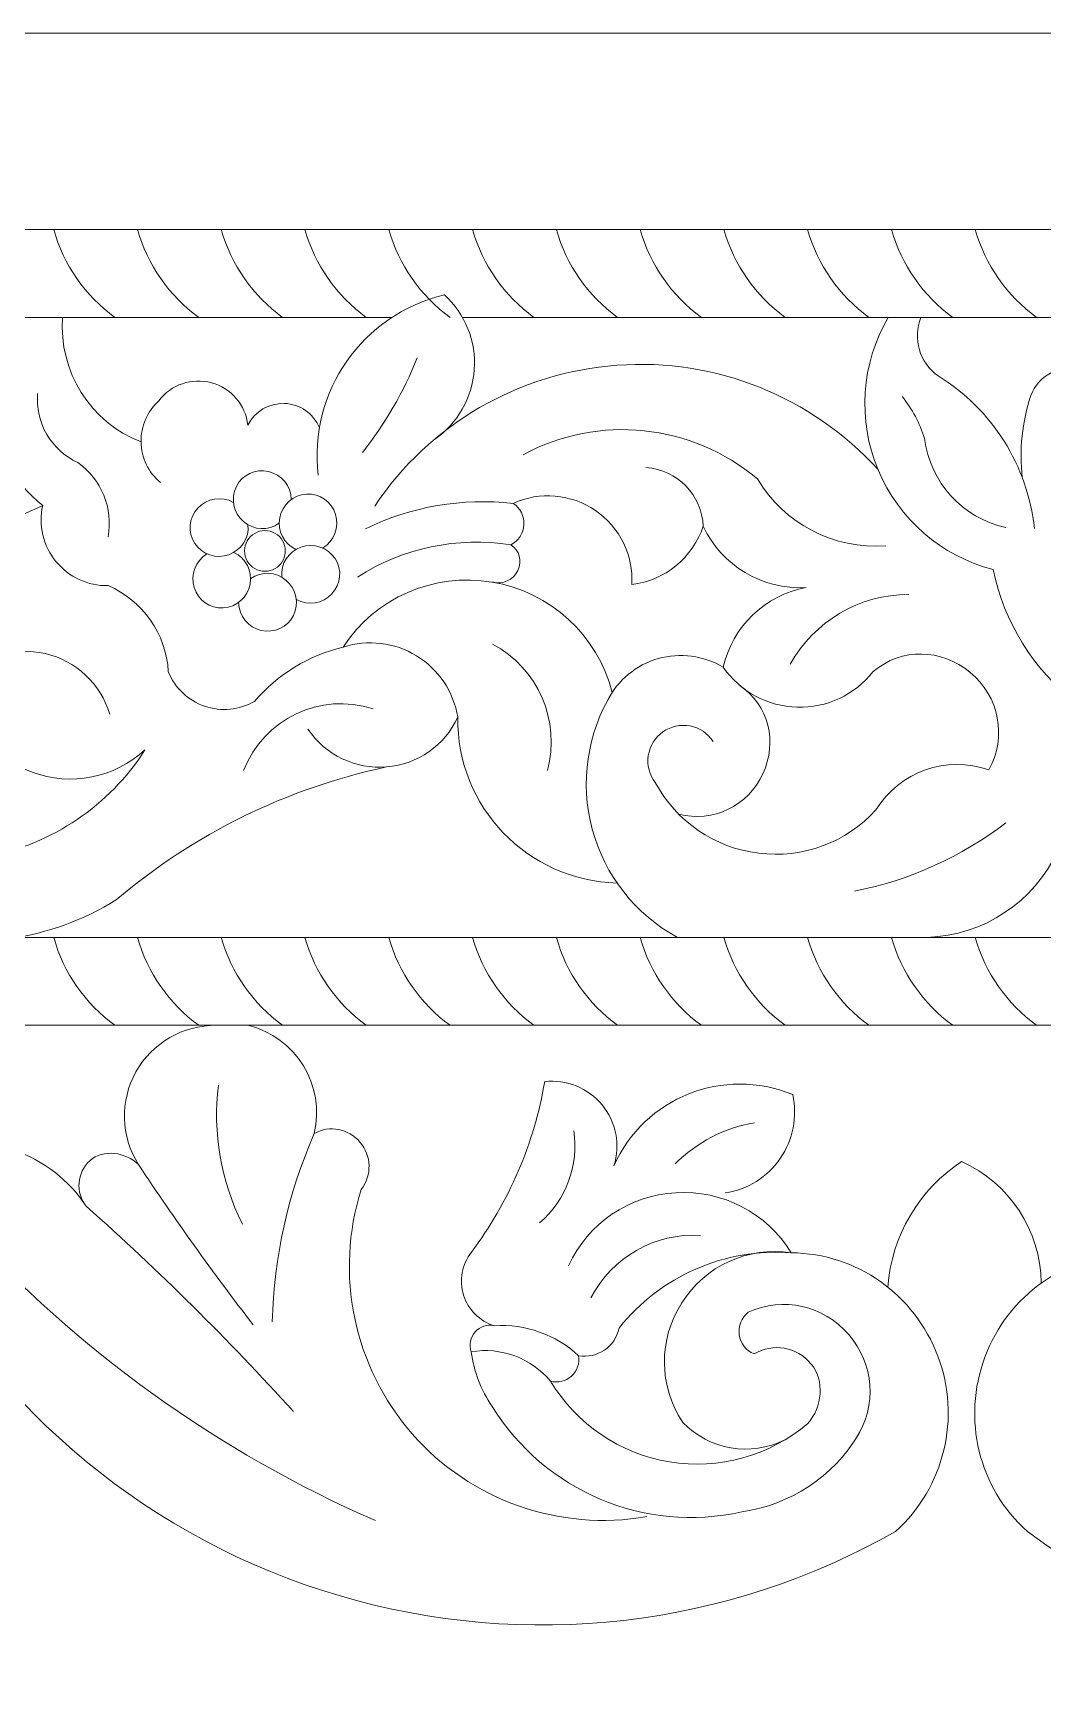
# Model space of a CAD drawing. Header units: millimetres. Extents: x 5491 to 5692, y 3893 to 3974.
# Drawn here: x 5636.16 to 5658.93, y 3936.93 to 3974.22 of the extents above; entities that cross this region are included whole.
import ezdxf

# ---------------------------------------------------------------- set-up
doc = ezdxf.new("R2010")
doc.units = ezdxf.units.MM
doc.header["$MEASUREMENT"] = 0
doc.layers.add('SITARA ALL', color=18, linetype='Continuous', true_color=0x000000)

msp = doc.modelspace()

# ---------------------------------------------------------------- linework, layer by layer
at = {"layer": 'SITARA ALL', "lineweight": 9}
for points, knots in [([(5665.958, 3946.409), (5665.514, 3947.365), (5664.58, 3947.998), (5663.528, 3948.057), (5662.476, 3948.116), (5661.484, 3947.601), (5660.937, 3946.701), (5659.452, 3946.671), (5658.137, 3945.735), (5657.622, 3944.342), (5657.107, 3942.949), (5657.475, 3941.402), (5658.583, 3940.413), (5663.159, 3936.932), (5669.662, 3937.687), (5673.307, 3942.133), (5675.402, 3944.528), (5678.677, 3945.522), (5681.75, 3944.696), (5684.822, 3943.869), (5687.165, 3941.323), (5687.776, 3938.201), (5687.776, 3938.201), (5692.208, 3938.201), (5692.208, 3938.201), (5692.208, 3938.201), (5692.208, 3974.22), (5692.208, 3974.22), (5692.208, 3974.22), (5592.217, 3974.22), (5592.217, 3974.22), (5592.217, 3974.22), (5492.227, 3974.22), (5492.227, 3974.22), (5492.227, 3974.22), (5492.227, 3938.201), (5492.227, 3938.201), (5492.227, 3938.201), (5496.658, 3938.201), (5496.658, 3938.201), (5497.253, 3941.326), (5499.574, 3943.842), (5502.642, 3944.684), (5505.71, 3945.527), (5509.019, 3944.517), (5511.127, 3942.133), (5514.777, 3937.691), (5521.279, 3936.927), (5525.851, 3940.413), (5526.951, 3941.411), (5527.328, 3942.98), (5526.802, 3944.369), (5526.276, 3945.758), (5524.983, 3946.683), (5523.498, 3946.701), (5522.946, 3947.599), (5521.945, 3948.119), (5520.893, 3948.056), (5519.842, 3947.993), (5518.916, 3947.367), (5518.476, 3946.409)], [0, 0, 0, 0, 0.047619, 0.047619, 0.047619, 0.095238, 0.095238, 0.095238, 0.142857, 0.142857, 0.142857, 0.190476, 0.190476, 0.190476, 0.238095, 0.238095, 0.238095, 0.285714, 0.285714, 0.285714, 0.333333, 0.333333, 0.333333, 0.380952, 0.380952, 0.380952, 0.428571, 0.428571, 0.428571, 0.47619, 0.47619, 0.47619, 0.52381, 0.52381, 0.52381, 0.571429, 0.571429, 0.571429, 0.619048, 0.619048, 0.619048, 0.666667, 0.666667, 0.666667, 0.714286, 0.714286, 0.714286, 0.761905, 0.761905, 0.761905, 0.809524, 0.809524, 0.809524, 0.857143, 0.857143, 0.857143, 0.904762, 0.904762, 0.904762, 1, 1, 1, 1]), ([(5592.217, 3969.788), (5592.217, 3969.788), (5494.845, 3969.788), (5494.845, 3969.788), (5494.845, 3969.788), (5592.217, 3969.788), (5592.217, 3969.788), (5592.217, 3969.788), (5689.589, 3969.788), (5689.589, 3969.788), (5688.732, 3969.363), (5688.042, 3968.666), (5687.627, 3967.805), (5687.627, 3967.805), (5645.843, 3967.805), (5645.843, 3967.805)], [0, 0, 0, 0, 0.166667, 0.166667, 0.166667, 0.333333, 0.333333, 0.333333, 0.5, 0.5, 0.5, 0.666667, 0.666667, 0.666667, 1, 1, 1, 1]), ([(5592.217, 3951.832), (5592.217, 3951.832), (5689.589, 3951.832), (5689.589, 3951.832), (5689.589, 3951.832), (5689.589, 3969.788), (5689.589, 3969.788), (5689.589, 3969.788), (5592.217, 3969.788), (5592.217, 3969.788), (5592.217, 3969.788), (5592.217, 3967.805), (5592.217, 3967.805), (5592.217, 3967.805), (5540.18, 3967.805), (5540.18, 3967.805)], [0, 0, 0, 0, 0.166667, 0.166667, 0.166667, 0.333333, 0.333333, 0.333333, 0.5, 0.5, 0.5, 0.666667, 0.666667, 0.666667, 1, 1, 1, 1]), ([(5645.211, 3965.05), (5645.736, 3965.412), (5646.067, 3965.993), (5646.111, 3966.629), (5646.154, 3967.265), (5645.908, 3967.883), (5645.437, 3968.313), (5643.592, 3967.875), (5642.367, 3966.126), (5642.591, 3964.242)], [0, 0, 0, 0, 0.25, 0.25, 0.25, 0.5, 0.5, 0.5, 1, 1, 1, 1]), ([(5656.329, 3953.816), (5657.594, 3953.861), (5658.726, 3954.611), (5659.259, 3955.759), (5659.949, 3956.601), (5660.883, 3957.208), (5661.932, 3957.496), (5662.228, 3957.392), (5662.557, 3957.441), (5662.809, 3957.629), (5663.061, 3957.817), (5663.203, 3958.115), (5663.188, 3958.429), (5664.172, 3957.991), (5665.328, 3958.316), (5665.938, 3959.203), (5664.054, 3960.559), (5661.509, 3960.527), (5659.662, 3959.123), (5658.711, 3959.869), (5658.054, 3960.929), (5657.809, 3962.114), (5656.64, 3962.418), (5655.68, 3963.252), (5655.214, 3964.367), (5654.748, 3965.483), (5654.835, 3966.759), (5655.441, 3967.805)], [0, 0, 0, 0, 0.1, 0.1, 0.1, 0.2, 0.2, 0.2, 0.3, 0.3, 0.3, 0.4, 0.4, 0.4, 0.5, 0.5, 0.5, 0.6, 0.6, 0.6, 0.7, 0.7, 0.7, 0.8, 0.8, 0.8, 1, 1, 1, 1]), ([(5656.179, 3967.805), (5655.989, 3967.327), (5656.149, 3966.781), (5656.568, 3966.483), (5657.786, 3965.736), (5658.589, 3964.464), (5658.739, 3963.042)], [0, 0, 0, 0, 0.333333, 0.333333, 0.333333, 1, 1, 1, 1]), ([(5655.214, 3964.372), (5653.72, 3966.02), (5651.55, 3966.888), (5649.332, 3966.725), (5647.113, 3966.561), (5645.102, 3965.397), (5643.865, 3963.548)], [0, 0, 0, 0, 0.333333, 0.333333, 0.333333, 1, 1, 1, 1]), ([(5660.598, 3965.636), (5660.602, 3966.125), (5660.256, 3966.546), (5659.776, 3966.638), (5659.296, 3966.729), (5658.833, 3966.498), (5658.657, 3966.042), (5658.463, 3965.446), (5658.397, 3964.817), (5658.464, 3964.194)], [0, 0, 0, 0, 0.25, 0.25, 0.25, 0.5, 0.5, 0.5, 1, 1, 1, 1]), ([(5642.619, 3965.315), (5642.486, 3965.637), (5642.177, 3965.851), (5641.829, 3965.863), (5641.481, 3965.874), (5641.16, 3965.686), (5641.006, 3965.373), (5640.955, 3965.83), (5640.629, 3966.209), (5640.185, 3966.329), (5639.741, 3966.448), (5639.275, 3966.292), (5639.001, 3965.923), (5638.738, 3965.686), (5638.591, 3965.347), (5638.597, 3964.993), (5638.604, 3964.64), (5638.762, 3964.308), (5639.033, 3964.081)], [0, 0, 0, 0, 0.142857, 0.142857, 0.142857, 0.285714, 0.285714, 0.285714, 0.428571, 0.428571, 0.428571, 0.571429, 0.571429, 0.571429, 0.714286, 0.714286, 0.714286, 1, 1, 1, 1]), ([(5637.853, 3962.851), (5637.971, 3963.496), (5637.706, 3964.15), (5637.173, 3964.532), (5636.571, 3964.805), (5636.207, 3965.431), (5636.266, 3966.09)], [0, 0, 0, 0, 0.333333, 0.333333, 0.333333, 1, 1, 1, 1]), ([(5655.76, 3966.017), (5655.985, 3965.737), (5656.156, 3965.416), (5656.263, 3965.073), (5656.386, 3964.083), (5657.119, 3963.278), (5658.093, 3963.064)], [0, 0, 0, 0, 0.333333, 0.333333, 0.333333, 1, 1, 1, 1]), ([(5647.213, 3964.707), (5648.917, 3965.628), (5651.014, 3965.41), (5652.494, 3964.16), (5653.098, 3963.149), (5654.218, 3962.565), (5655.392, 3962.649)], [0, 0, 0, 0, 0.333333, 0.333333, 0.333333, 1, 1, 1, 1]), ([(5641.984, 3963.7), (5641.978, 3964.002), (5641.767, 3964.26), (5641.472, 3964.326), (5641.177, 3964.393), (5640.881, 3964.261), (5640.747, 3963.99), (5640.612, 3963.72), (5640.68, 3963.393), (5640.91, 3963.197), (5641.141, 3963.002), (5641.464, 3962.982), (5641.708, 3963.159)], [0, 0, 0, 0, 0.2, 0.2, 0.2, 0.4, 0.4, 0.4, 0.6, 0.6, 0.6, 1, 1, 1, 1]), ([(5649.982, 3964.418), (5650.687, 3964.371), (5651.243, 3963.799), (5651.272, 3963.093), (5651.69, 3962.201), (5652.607, 3961.653), (5653.59, 3961.71), (5652.664, 3961.535), (5651.931, 3960.829), (5651.723, 3959.91), (5651.282, 3960.177), (5650.749, 3960.247), (5650.254, 3960.105), (5649.758, 3959.962), (5649.346, 3959.622), (5649.115, 3959.161)], [0, 0, 0, 0, 0.166667, 0.166667, 0.166667, 0.333333, 0.333333, 0.333333, 0.5, 0.5, 0.5, 0.666667, 0.666667, 0.666667, 1, 1, 1, 1]), ([(5628.06, 3963.95), (5629.265, 3964.249), (5630.536, 3964.134), (5631.669, 3963.625), (5633.131, 3962.818), (5634.898, 3962.795), (5636.381, 3963.564), (5636.281, 3963.119), (5636.391, 3962.653), (5636.679, 3962.3), (5636.966, 3961.946), (5637.397, 3961.744), (5637.853, 3961.752), (5638.637, 3961.416), (5639.164, 3960.664), (5639.213, 3959.812), (5639.359, 3959.446), (5639.657, 3959.161), (5640.03, 3959.033), (5640.403, 3958.904), (5640.812, 3958.943), (5641.153, 3959.141), (5641.677, 3959.747), (5642.377, 3960.176), (5643.155, 3960.367), (5643.709, 3960.544), (5644.312, 3960.472), (5644.808, 3960.17), (5645.304, 3959.867), (5645.644, 3959.359), (5645.739, 3958.786), (5645.709, 3956.763), (5647.309, 3955.094), (5649.332, 3955.043)], [0, 0, 0, 0, 0.083333, 0.083333, 0.083333, 0.166667, 0.166667, 0.166667, 0.25, 0.25, 0.25, 0.333333, 0.333333, 0.333333, 0.416667, 0.416667, 0.416667, 0.5, 0.5, 0.5, 0.583333, 0.583333, 0.583333, 0.666667, 0.666667, 0.666667, 0.75, 0.75, 0.75, 0.833333, 0.833333, 0.833333, 1, 1, 1, 1]), ([(5640.678, 3963.632), (5640.414, 3963.778), (5640.084, 3963.724), (5639.879, 3963.502), (5639.675, 3963.279), (5639.641, 3962.957), (5639.808, 3962.706), (5639.975, 3962.454), (5640.292, 3962.349), (5640.576, 3962.451), (5640.86, 3962.553), (5641.04, 3962.822), (5641.009, 3963.123)], [0, 0, 0, 0, 0.2, 0.2, 0.2, 0.4, 0.4, 0.4, 0.6, 0.6, 0.6, 1, 1, 1, 1]), ([(5642.696, 3962.602), (5642.954, 3962.759), (5643.073, 3963.071), (5642.983, 3963.36), (5642.892, 3963.648), (5642.63, 3963.838), (5642.329, 3963.819), (5642.028, 3963.801), (5641.778, 3963.579), (5641.724, 3963.281), (5641.67, 3962.984), (5641.814, 3962.694), (5642.09, 3962.571)], [0, 0, 0, 0, 0.2, 0.2, 0.2, 0.4, 0.4, 0.4, 0.6, 0.6, 0.6, 1, 1, 1, 1]), ([(5651.272, 3963.093), (5651.034, 3962.381), (5650.407, 3961.868), (5649.662, 3961.775), (5649.701, 3962.438), (5649.389, 3963.073), (5648.841, 3963.448), (5648.292, 3963.823), (5647.593, 3963.885), (5646.989, 3963.608), (5645.848, 3963.737), (5644.694, 3963.539), (5643.66, 3963.037)], [0, 0, 0, 0, 0.2, 0.2, 0.2, 0.4, 0.4, 0.4, 0.6, 0.6, 0.6, 1, 1, 1, 1]), ([(5646.522, 3961.837), (5646.749, 3961.768), (5646.991, 3961.878), (5647.09, 3962.093), (5647.188, 3962.309), (5647.136, 3962.548), (5646.936, 3962.674), (5647.107, 3962.761), (5647.22, 3962.934), (5647.231, 3963.126), (5647.241, 3963.319), (5647.15, 3963.502), (5646.989, 3963.608)], [0, 0, 0, 0, 0.2, 0.2, 0.2, 0.4, 0.4, 0.4, 0.6, 0.6, 0.6, 1, 1, 1, 1]), ([(5641.849, 3962.535), (5641.849, 3962.699), (5641.762, 3962.85), (5641.62, 3962.932), (5641.477, 3963.015), (5641.302, 3963.015), (5641.16, 3962.932), (5641.018, 3962.85), (5640.931, 3962.699), (5640.931, 3962.535), (5640.931, 3962.371), (5641.018, 3962.219), (5641.16, 3962.137), (5641.302, 3962.055), (5641.477, 3962.055), (5641.62, 3962.137), (5641.762, 3962.219), (5641.849, 3962.371), (5641.849, 3962.535)], [0, 0, 0, 0, 0.166667, 0.166667, 0.166667, 0.333333, 0.333333, 0.333333, 0.5, 0.5, 0.5, 0.666667, 0.666667, 0.666667, 0.833333, 0.833333, 0.833333, 1, 1, 1, 1]), ([(5640.084, 3962.467), (5639.825, 3962.311), (5639.707, 3961.998), (5639.797, 3961.71), (5639.887, 3961.421), (5640.149, 3961.231), (5640.451, 3961.25), (5640.752, 3961.269), (5641.002, 3961.491), (5641.056, 3961.788), (5641.11, 3962.085), (5640.966, 3962.375), (5640.69, 3962.498)], [0, 0, 0, 0, 0.2, 0.2, 0.2, 0.4, 0.4, 0.4, 0.6, 0.6, 0.6, 1, 1, 1, 1]), ([(5642.102, 3961.437), (5642.366, 3961.292), (5642.696, 3961.346), (5642.901, 3961.568), (5643.105, 3961.79), (5643.139, 3962.112), (5642.972, 3962.364), (5642.805, 3962.615), (5642.488, 3962.721), (5642.204, 3962.619), (5641.919, 3962.517), (5641.74, 3962.247), (5641.771, 3961.947)], [0, 0, 0, 0, 0.2, 0.2, 0.2, 0.4, 0.4, 0.4, 0.6, 0.6, 0.6, 1, 1, 1, 1]), ([(5644.13, 3957.661), (5641.882, 3957.182), (5639.789, 3956.152), (5638.039, 3954.661), (5636.572, 3953.747), (5634.789, 3953.492), (5633.125, 3953.957), (5631.46, 3954.422), (5630.063, 3955.572), (5629.282, 3957.113), (5628.944, 3957.783), (5629.009, 3958.584), (5629.45, 3959.191), (5629.891, 3959.797), (5630.644, 3960.104), (5631.384, 3959.988), (5632.738, 3959.99), (5633.916, 3960.914), (5634.238, 3962.229)], [0, 0, 0, 0, 0.142857, 0.142857, 0.142857, 0.285714, 0.285714, 0.285714, 0.428571, 0.428571, 0.428571, 0.571429, 0.571429, 0.571429, 0.714286, 0.714286, 0.714286, 1, 1, 1, 1]), ([(5640.795, 3961.37), (5640.802, 3961.068), (5641.013, 3960.809), (5641.308, 3960.743), (5641.603, 3960.677), (5641.898, 3960.809), (5642.033, 3961.079), (5642.167, 3961.349), (5642.1, 3961.677), (5641.87, 3961.872), (5641.639, 3962.067), (5641.316, 3962.088), (5641.071, 3961.911)], [0, 0, 0, 0, 0.2, 0.2, 0.2, 0.4, 0.4, 0.4, 0.6, 0.6, 0.6, 1, 1, 1, 1]), ([(5650.691, 3953.816), (5649.743, 3954.334), (5649.048, 3955.218), (5648.77, 3956.261), (5648.491, 3957.305), (5648.656, 3958.422), (5649.22, 3959.343), (5648.891, 3960.637), (5647.827, 3961.614), (5646.51, 3961.832), (5645.193, 3962.049), (5643.883, 3961.486), (5643.155, 3960.367)], [0, 0, 0, 0, 0.2, 0.2, 0.2, 0.4, 0.4, 0.4, 0.6, 0.6, 0.6, 1, 1, 1, 1]), ([(5632.921, 3959.314), (5633.29, 3959.051), (5633.539, 3958.652), (5633.613, 3958.206), (5633.687, 3957.759), (5633.578, 3957.299), (5633.314, 3956.932), (5633.05, 3956.564), (5632.651, 3956.316), (5632.204, 3956.243), (5631.757, 3956.17), (5631.298, 3956.279), (5630.931, 3956.544), (5632.149, 3955.681), (5633.667, 3955.353), (5635.133, 3955.638), (5636.599, 3955.923), (5637.88, 3956.788), (5638.686, 3958.045), (5638, 3957.412), (5637.016, 3957.219), (5636.142, 3957.545), (5635.267, 3957.871), (5634.649, 3958.674), (5634.545, 3959.602), (5635.016, 3960.136), (5635.74, 3960.372), (5636.435, 3960.219), (5637.13, 3960.065), (5637.689, 3959.538), (5637.891, 3958.855)], [0, 0, 0, 0, 0.090909, 0.090909, 0.090909, 0.181818, 0.181818, 0.181818, 0.272727, 0.272727, 0.272727, 0.363636, 0.363636, 0.363636, 0.454545, 0.454545, 0.454545, 0.545455, 0.545455, 0.545455, 0.636364, 0.636364, 0.636364, 0.727273, 0.727273, 0.727273, 0.818182, 0.818182, 0.818182, 1, 1, 1, 1]), ([(5651.494, 3958.239), (5651.375, 3958.421), (5651.186, 3958.546), (5650.973, 3958.586), (5650.759, 3958.626), (5650.539, 3958.578), (5650.362, 3958.452), (5650.185, 3958.326), (5650.067, 3958.133), (5650.034, 3957.918), (5650.002, 3957.703), (5650.058, 3957.485), (5650.191, 3957.313), (5650.662, 3956.433), (5651.532, 3955.837), (5652.523, 3955.715), (5653.514, 3955.593), (5654.497, 3955.954), (5655.168, 3956.693), (5655.697, 3957.556), (5656.758, 3957.931), (5657.712, 3957.594), (5658.123, 3958.332), (5657.947, 3959.259), (5657.293, 3959.794), (5656.64, 3960.33), (5655.747, 3960.361), (5655.104, 3959.813), (5654.693, 3959.289), (5654.057, 3958.99), (5653.391, 3959.009), (5652.725, 3959.027), (5652.105, 3959.364), (5651.723, 3959.91)], [0, 0, 0, 0, 0.083333, 0.083333, 0.083333, 0.166667, 0.166667, 0.166667, 0.25, 0.25, 0.25, 0.333333, 0.333333, 0.333333, 0.416667, 0.416667, 0.416667, 0.5, 0.5, 0.5, 0.583333, 0.583333, 0.583333, 0.666667, 0.666667, 0.666667, 0.75, 0.75, 0.75, 0.833333, 0.833333, 0.833333, 1, 1, 1, 1]), ([(5650.72, 3956.597), (5651.49, 3956.399), (5652.29, 3956.783), (5652.618, 3957.507), (5652.946, 3958.231), (5652.757, 3959.049), (5652.101, 3959.497)], [0, 0, 0, 0, 0.333333, 0.333333, 0.333333, 1, 1, 1, 1]), ([(5642.361, 3958.512), (5642.755, 3957.93), (5643.433, 3957.605), (5644.134, 3957.663), (5644.835, 3957.721), (5645.446, 3958.146), (5645.739, 3958.786)], [0, 0, 0, 0, 0.333333, 0.333333, 0.333333, 1, 1, 1, 1]), ([(5635.801, 3953.816), (5635.801, 3953.816), (5670.867, 3953.816), (5670.867, 3953.816), (5670.867, 3953.816), (5687.627, 3953.816), (5687.627, 3953.816), (5687.627, 3953.816), (5687.627, 3956.058), (5687.627, 3956.058), (5685.086, 3957.683), (5681.783, 3957.453), (5679.496, 3955.486), (5678.793, 3954.778), (5677.961, 3954.211), (5677.044, 3953.816)], [0, 0, 0, 0, 0.166667, 0.166667, 0.166667, 0.333333, 0.333333, 0.333333, 0.5, 0.5, 0.5, 0.666667, 0.666667, 0.666667, 1, 1, 1, 1]), ([(5642.036, 3943.118), (5640.563, 3944.744), (5639.004, 3946.29), (5637.364, 3947.748), (5637.115, 3948.059), (5637.15, 3948.511), (5637.445, 3948.778), (5637.741, 3949.046), (5638.255, 3948.97), (5638.54, 3948.692), (5638.14, 3949.325), (5638.118, 3950.126), (5638.482, 3950.781), (5638.846, 3951.435), (5639.547, 3951.839), (5640.296, 3951.832)], [0, 0, 0, 0, 0.166667, 0.166667, 0.166667, 0.333333, 0.333333, 0.333333, 0.5, 0.5, 0.5, 0.666667, 0.666667, 0.666667, 1, 1, 1, 1]), ([(5650, 3940.746), (5648.03, 3940.404), (5646.024, 3941.113), (5644.708, 3942.618), (5643.391, 3944.122), (5642.96, 3946.223), (5643.561, 3948.13), (5643.808, 3948.447), (5643.796, 3948.894), (5643.533, 3949.198), (5643.27, 3949.501), (5642.851, 3949.589), (5642.503, 3949.389), (5642.76, 3950.477), (5642.094, 3951.568), (5641.008, 3951.832)], [0, 0, 0, 0, 0.166667, 0.166667, 0.166667, 0.333333, 0.333333, 0.333333, 0.5, 0.5, 0.5, 0.666667, 0.666667, 0.666667, 1, 1, 1, 1]), ([(5654.723, 3942.517), (5655.192, 3943.247), (5655.124, 3944.2), (5654.554, 3944.855), (5653.984, 3945.51), (5653.076, 3945.722), (5652.288, 3945.358), (5652.136, 3945.236), (5652.059, 3945.043), (5652.086, 3944.85), (5652.113, 3944.656), (5652.238, 3944.492), (5652.418, 3944.417), (5652.841, 3944.671), (5653.387, 3944.578), (5653.701, 3944.197), (5654.016, 3943.816), (5653.96, 3943.216), (5653.629, 3942.849), (5652.768, 3942.115), (5651.628, 3941.798), (5650.511, 3941.98), (5649.395, 3942.163), (5648.412, 3942.833), (5647.83, 3943.803), (5647.997, 3943.758), (5648.175, 3943.801), (5648.303, 3943.917), (5648.431, 3944.034), (5648.491, 3944.206), (5648.462, 3944.376), (5647.95, 3944.855), (5647.263, 3945.101), (5646.563, 3945.054), (5646.232, 3945.158), (5645.974, 3945.417), (5645.87, 3945.747), (5645.767, 3946.078), (5645.834, 3946.44), (5646.046, 3946.713), (5646.896, 3947.847), (5647.462, 3949.166), (5647.698, 3950.562), (5648.19, 3950.617), (5648.677, 3950.42), (5648.992, 3950.038), (5649.307, 3949.655), (5649.407, 3949.136), (5649.26, 3948.663), (5649.943, 3950.203), (5651.734, 3950.915), (5653.29, 3950.268), (5653.4, 3949.771), (5653.299, 3949.25), (5653.011, 3948.83), (5652.724, 3948.41), (5652.272, 3948.127), (5651.769, 3948.049)], [0, 0, 0, 0, 0.05, 0.05, 0.05, 0.1, 0.1, 0.1, 0.15, 0.15, 0.15, 0.2, 0.2, 0.2, 0.25, 0.25, 0.25, 0.3, 0.3, 0.3, 0.35, 0.35, 0.35, 0.4, 0.4, 0.4, 0.45, 0.45, 0.45, 0.5, 0.5, 0.5, 0.55, 0.55, 0.55, 0.6, 0.6, 0.6, 0.65, 0.65, 0.65, 0.7, 0.7, 0.7, 0.75, 0.75, 0.75, 0.8, 0.8, 0.8, 0.85, 0.85, 0.85, 0.9, 0.9, 0.9, 1, 1, 1, 1]), ([(5637.364, 3947.748), (5636.974, 3948.34), (5636.399, 3948.784), (5635.729, 3949.012), (5635.299, 3949.094), (5634.861, 3948.918), (5634.609, 3948.56), (5634.357, 3948.203), (5634.335, 3947.737), (5634.558, 3947.36), (5637.159, 3944.492), (5640.336, 3942.208), (5643.883, 3940.657)], [0, 0, 0, 0, 0.2, 0.2, 0.2, 0.4, 0.4, 0.4, 0.6, 0.6, 0.6, 1, 1, 1, 1]), ([(5658.893, 3946.025), (5658.876, 3947.208), (5658.176, 3948.273), (5657.097, 3948.757), (5656.135, 3948.12), (5655.521, 3947.076), (5655.432, 3945.926)], [0, 0, 0, 0, 0.333333, 0.333333, 0.333333, 1, 1, 1, 1]), ([(5634.558, 3947.36), (5634.38, 3947.68), (5633.979, 3947.798), (5633.656, 3947.627), (5633.333, 3947.456), (5633.135, 3947.342), (5633.299, 3947.016), (5635.322, 3943.115), (5638.847, 3940.208), (5643.061, 3938.964), (5647.274, 3937.721), (5651.794, 3938.237), (5655.611, 3940.413), (5656.711, 3941.411), (5657.088, 3942.98), (5656.562, 3944.369), (5656.036, 3945.758), (5654.742, 3946.683), (5653.257, 3946.701), (5652.706, 3947.599), (5651.705, 3948.119), (5650.653, 3948.056), (5649.602, 3947.993), (5648.676, 3947.367), (5648.236, 3946.409)], [0, 0, 0, 0, 0.111111, 0.111111, 0.111111, 0.222222, 0.222222, 0.222222, 0.333333, 0.333333, 0.333333, 0.444444, 0.444444, 0.444444, 0.555556, 0.555556, 0.555556, 0.666667, 0.666667, 0.666667, 0.777778, 0.777778, 0.777778, 1, 1, 1, 1]), ([(5648.462, 3944.376), (5648.885, 3944.305), (5649.288, 3944.581), (5649.374, 3945.001), (5650.306, 3946.176), (5651.762, 3946.813), (5653.257, 3946.701), (5652.284, 3946.847), (5651.316, 3946.405), (5650.789, 3945.573), (5650.262, 3944.742), (5650.265, 3943.692), (5650.812, 3942.873), (5651.411, 3942.255), (5652.34, 3942.095), (5653.112, 3942.478)], [0, 0, 0, 0, 0.166667, 0.166667, 0.166667, 0.333333, 0.333333, 0.333333, 0.5, 0.5, 0.5, 0.666667, 0.666667, 0.666667, 1, 1, 1, 1]), ([(5646.563, 3945.054), (5646.403, 3945.09), (5646.236, 3945.036), (5646.128, 3944.913), (5646.02, 3944.791), (5645.987, 3944.621), (5646.042, 3944.467)], [0, 0, 0, 0, 0.333333, 0.333333, 0.333333, 1, 1, 1, 1]), ([(5647.83, 3943.803), (5647.394, 3944.326), (5646.714, 3944.579), (5646.042, 3944.467), (5646.1, 3944.024), (5646.262, 3943.601), (5646.516, 3943.233), (5647.693, 3941.32), (5649.951, 3940.364), (5652.143, 3940.855), (5653.237, 3941.011), (5654.202, 3941.65), (5654.772, 3942.597)], [0, 0, 0, 0, 0.2, 0.2, 0.2, 0.4, 0.4, 0.4, 0.6, 0.6, 0.6, 1, 1, 1, 1])]:
    msp.add_open_spline(points, degree=3, knots=knots, dxfattribs=at)
for points in [[(5636.628, 3969.788), (5636.853, 3968.99), (5637.339, 3968.292), (5638.01, 3967.805)], [(5638.516, 3969.788), (5638.742, 3968.99), (5639.228, 3968.292), (5639.898, 3967.805)], [(5640.405, 3969.788), (5640.631, 3968.99), (5641.117, 3968.292), (5641.787, 3967.805)], [(5642.294, 3969.788), (5642.519, 3968.99), (5643.006, 3968.292), (5643.676, 3967.805)], [(5644.183, 3969.788), (5644.408, 3968.99), (5644.895, 3968.292), (5645.565, 3967.805)], [(5646.072, 3969.788), (5646.297, 3968.99), (5646.784, 3968.292), (5647.454, 3967.805)], [(5647.961, 3969.788), (5648.186, 3968.99), (5648.672, 3968.292), (5649.343, 3967.805)], [(5649.85, 3969.788), (5650.075, 3968.99), (5650.561, 3968.292), (5651.232, 3967.805)], [(5651.738, 3969.788), (5651.964, 3968.99), (5652.45, 3968.292), (5653.12, 3967.805)], [(5653.627, 3969.788), (5653.852, 3968.99), (5654.339, 3968.292), (5655.009, 3967.805)], [(5655.516, 3969.788), (5655.741, 3968.99), (5656.228, 3968.292), (5656.898, 3967.805)], [(5657.405, 3969.788), (5657.63, 3968.99), (5658.117, 3968.292), (5658.787, 3967.805)], [(5592.217, 3967.805), (5592.217, 3967.805), (5644.255, 3967.805), (5644.255, 3967.805)], [(5635.553, 3967.805), (5634.742, 3966.38), (5635.093, 3964.578), (5636.381, 3963.564)], [(5636.828, 3967.805), (5636.74, 3966.581), (5637.455, 3965.443), (5638.597, 3964.994)], [(5643.594, 3964.759), (5644.104, 3965.407), (5644.518, 3966.125), (5644.823, 3966.891)], [(5646.936, 3962.674), (5645.733, 3962.862), (5644.503, 3962.604), (5643.478, 3961.947)], [(5655.908, 3961.553), (5654.796, 3961.553), (5653.773, 3960.95), (5653.235, 3959.977)], [(5647.759, 3957.582), (5648.061, 3958.705), (5647.551, 3959.887), (5646.525, 3960.435)], [(5643.831, 3958.976), (5642.64, 3959.356), (5641.361, 3958.746), (5640.909, 3957.582)], [(5654.685, 3954.859), (5655.926, 3955.105), (5657.094, 3955.633), (5658.098, 3956.403)], [(5636.628, 3953.816), (5636.853, 3953.018), (5637.339, 3952.32), (5638.01, 3951.832)], [(5638.516, 3953.816), (5638.742, 3953.018), (5639.228, 3952.32), (5639.898, 3951.832)], [(5640.405, 3953.816), (5640.631, 3953.018), (5641.117, 3952.32), (5641.787, 3951.832)], [(5642.294, 3953.816), (5642.519, 3953.018), (5643.006, 3952.32), (5643.676, 3951.832)], [(5644.183, 3953.816), (5644.408, 3953.018), (5644.895, 3952.32), (5645.565, 3951.832)], [(5646.072, 3953.816), (5646.297, 3953.018), (5646.784, 3952.32), (5647.454, 3951.832)], [(5647.961, 3953.816), (5648.186, 3953.018), (5648.672, 3952.32), (5649.343, 3951.832)], [(5649.85, 3953.816), (5650.075, 3953.018), (5650.561, 3952.32), (5651.232, 3951.832)], [(5651.738, 3953.816), (5651.964, 3953.018), (5652.45, 3952.32), (5653.12, 3951.832)], [(5653.627, 3953.816), (5653.852, 3953.018), (5654.339, 3952.32), (5655.009, 3951.832)], [(5655.516, 3953.816), (5655.741, 3953.018), (5656.228, 3952.32), (5656.898, 3951.832)], [(5657.405, 3953.816), (5657.63, 3953.018), (5658.117, 3952.32), (5658.787, 3951.832)], [(5640.343, 3950.482), (5640.209, 3949.407), (5640.397, 3948.316), (5640.884, 3947.348)], [(5647.585, 3947.375), (5648.182, 3947.89), (5648.473, 3948.675), (5648.354, 3949.454)], [(5652.428, 3949.632), (5651.749, 3949.519), (5651.124, 3949.194), (5650.64, 3948.705)], [(5642.503, 3949.389), (5641.913, 3948.047), (5641.592, 3946.604), (5641.557, 3945.139)], [(5638.54, 3948.692), (5639.359, 3947.454), (5640.222, 3946.246), (5641.129, 3945.071)], [(5651.211, 3947.091), (5650.181, 3947.154), (5649.212, 3946.601), (5648.742, 3945.682)]]:
    msp.add_open_spline(points, degree=3, dxfattribs=at)

doc.saveas('drawing.dxf')
